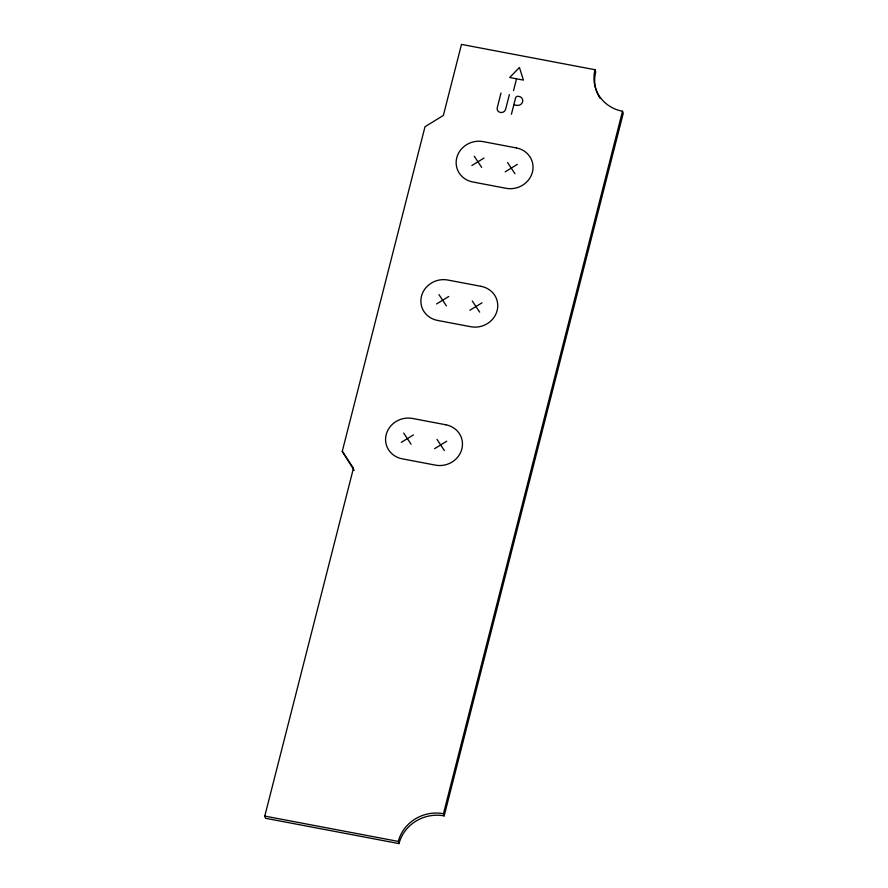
<?xml version="1.0" encoding="UTF-8"?>
<svg xmlns="http://www.w3.org/2000/svg" width="888" height="888" viewBox="0 0 888 888"><rect width="100%" height="100%" fill="white"/><g stroke="black" fill="none" stroke-linecap="round" stroke-linejoin="round"><path stroke-width="1.33" d="M342.269 451.337L425.008 126.718L443.367 115.44L461.483 44.4L595.015 69.73A37.618 35.032 -17.9 0 0 622.521 111.233L623.221 113.398L444.167 815.883A37.618 35.032 -17.9 0 0 399.023 843.6L265.479 818.27L264.779 816.094L353.457 468.209L342.269 451.337L354.157 470.385M500.999 93.018L497.269 107.681A4.34 4.04 -17.9 0 0 500.432 112.465A4.34 4.04 -17.9 0 0 505.638 109.268L509.379 94.605M513.553 90.554L516.55 78.81L523.409 80.109L519.436 67.488L509.69 77.5L516.061 78.71M511.399 114.33L515.551 98.046A2.353 2.187 -17.9 0 1 518.381 96.315L519.091 96.448A4.84 4.507 -17.9 0 1 522.621 101.776A4.84 4.507 -17.9 0 1 516.816 105.339L514.319 104.862M444.167 815.883L443.456 813.719L622.521 111.233M471.872 165.534L484.027 158.075M505.161 171.85L517.316 164.391M436.585 303.951L448.74 296.492M469.885 310.267L482.029 302.808M401.298 442.368L413.453 434.909M434.598 448.684L446.753 441.225M264.779 816.094L398.312 841.424A37.618 35.032 -17.9 0 1 443.456 813.719M507.536 162.526L514.94 173.704M474.248 156.21L481.651 167.388M472.25 300.954L479.653 312.121M438.961 294.638L446.364 305.805M436.974 439.371L444.377 450.549M403.674 433.055L411.077 444.233M595.015 69.73L595.726 71.906A37.618 35.032 -17.9 0 0 600.122 98.39M398.312 841.424L399.023 843.6M516.383 147.93L483.094 141.614A21.945 20.435 -17.9 0 0 456.754 157.787A21.945 20.435 -17.9 0 0 472.805 181.984L506.093 188.3A21.945 20.435 -17.9 0 0 532.423 172.139A21.945 20.435 -17.9 0 0 516.383 147.93M481.107 286.347L447.807 280.031A21.945 20.435 -17.9 0 0 421.478 296.204A21.945 20.435 -17.9 0 0 437.518 320.413L470.807 326.729A21.945 20.435 -17.9 0 0 497.147 310.556A21.945 20.435 -17.9 0 0 481.107 286.347M445.82 424.775L412.52 418.459A21.945 20.435 -17.9 0 0 386.191 434.621A21.945 20.435 -17.9 0 0 402.231 458.83L435.531 465.146A21.945 20.435 -17.9 0 0 461.86 448.973A21.945 20.435 -17.9 0 0 445.82 424.775"/></g></svg>
